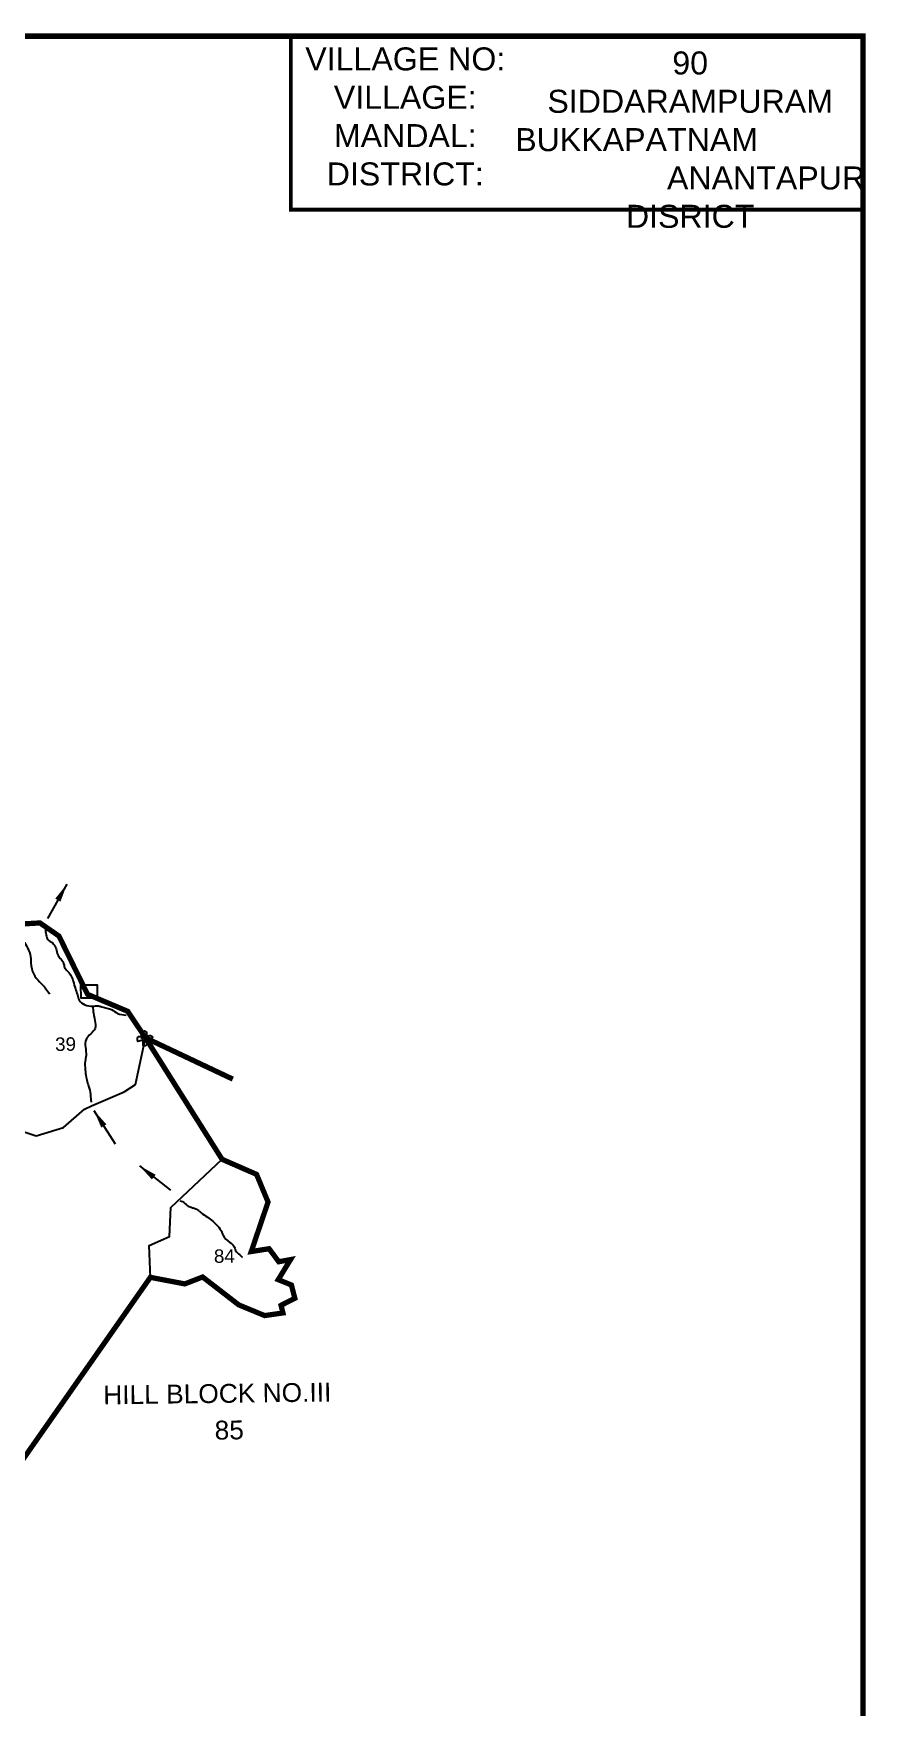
# Model space of a CAD drawing. Header units: feet. Extents: x 806214 to 813245, y 1575800 to 1585148.
# Drawn here: x 811661 to 813245, y 1581960 to 1585148 of the extents above; entities that cross this region are included whole.
import ezdxf
from ezdxf.enums import TextEntityAlignment as Align

# ---------------------------------------------------------------- set-up
doc = ezdxf.new("R2010")
doc.units = ezdxf.units.FT
doc.header["$LTSCALE"] = 15
doc.header["$MEASUREMENT"] = 0
doc.linetypes.add('HIDDEN2', pattern=[0.1875, 0.125, -0.0625])
for name, color, linetype in [('PLOT', 7, 'Continuous'), ('PLOT NO', 7, 'Continuous'), ('TANKS-STREAM', 4, 'Continuous'), ('TEXT', 1, 'Continuous'), ('VILLAGE STONES', 240, 'Continuous')]:
    doc.layers.add(name, color=color, linetype=linetype)
doc.layers.add('VILLAGE BOUNDRY', color=5, linetype='HIDDEN2', lineweight=100)
doc.styles.get("Standard").update_dxf_attribs({"font": 'arial.ttf'})
doc.dimstyles.get("Standard").update_dxf_attribs({"dimtxt": 0.18, "dimasz": 35, "dimexe": 0.18, "dimexo": 0.0625, "dimgap": 0.09, "dimtad": 0, "dimtih": 1, "dimtoh": 1, "dimdec": 4, "dimzin": 0, "dimdsep": 46, "dimtxsty": 'Standard', "dimcen": 0.09, "dimadec": 0, "dimazin": 0, "dimtfac": 1, "dimtdec": 4, "dimtofl": 0, "dimtmove": 0, "dimatfit": 3, "dimfxl": 1, "dimtolj": 1, "dimtzin": 0, "dimarcsym": 0})

msp = doc.modelspace()

# ---------------------------------------------------------------- linework, layer by layer
at = {"layer": 'PLOT', "lineweight": -2}
for points in [[(811636.9, 1583058.2), (811665.9, 1583048.8), (811717.9, 1583064.7), (811757.7, 1583099.7), (811771.3, 1583105.8), (811833.6, 1583132.2), (811855, 1583146.6), (811873.7, 1583235.5)], [(811883.2, 1582779.2), (811880.7, 1582839.6), (811919.8, 1582856.9), (811922.3, 1582912.2), (812019.7, 1583004)]]:
    msp.add_lwpolyline(points, dxfattribs=at)
at = {"layer": 'PLOT NO', "color": 5, "linetype": 'Continuous', "lineweight": -2}
for points, const_width in [([(813239.9, 1576334.5), (806218.8, 1576334.5), (806218.8, 1585142.5), (813239.9, 1585142.5)], 10.2), ([(813239.9, 1585142.5), (812150.5, 1585142.5), (812150.5, 1584812.2), (813239.9, 1584812.2)], 7.17)]:
    msp.add_lwpolyline(points, close=True, dxfattribs=dict(at, const_width=const_width))
at = {"layer": 'TANKS-STREAM', "lineweight": -2}
for points in [[(811626.6, 1583451.5), (811629.5, 1583434.4), (811638.7, 1583423.3), (811647.4, 1583410.4), (811654.3, 1583393.9), (811655.9, 1583377.8), (811661.1, 1583356.3), (811684.4, 1583328.7), (811691.2, 1583318.5)], [(811683.3, 1583445), (811684.9, 1583430.7), (811688.1, 1583422.6), (811697.2, 1583415.5), (811702.7, 1583407.5), (811706, 1583396.4), (811710.1, 1583388.3), (811716.1, 1583381.2), (811718.4, 1583375), (811720.7, 1583367.4), (811726.7, 1583361.1), (811732.6, 1583352.7), (811736.3, 1583342.9), (811740.6, 1583328.6), (811744.3, 1583317.4), (811747.6, 1583307.1), (811773.4, 1583295.6), (811783.8, 1583296.2), (811791, 1583294), (811809.5, 1583288.9), (811820.8, 1583281.8), (811837, 1583278.5)], [(811773, 1583295.6), (811775, 1583282.1), (811777.4, 1583268.3), (811778, 1583253.5), (811769.6, 1583243), (811760.8, 1583232.1), (811760.7, 1583201.4), (811759, 1583190.6), (811759.2, 1583174.4), (811760.8, 1583160.5), (811762.2, 1583155.2), (811765.5, 1583143.1), (811767.8, 1583135.5), (811769.8, 1583119.3), (811770.4, 1583112.6)], [(811939.4, 1582924.9), (811944.4, 1582923.4), (811953.5, 1582915.9), (811960.6, 1582912.7), (811966.3, 1582911), (811973, 1582907.8), (811980.5, 1582901.5), (811992, 1582894), (812011.4, 1582876.9), (812019, 1582866.3), (812021.2, 1582859.9), (812034.6, 1582845.5), (812042.2, 1582838.8), (812045.6, 1582830.3), (812053.4, 1582821.8), (812058.7, 1582817.5)], [(811798.8, 1581442.2), (811788.6, 1581447.2), (811773.6, 1581450.5), (811750.7, 1581454.8), (811733.6, 1581456.6), (811693.6, 1581472.8), (811673.2, 1581487), (811659.5, 1581494.6), (811642.5, 1581495.8), (811627.2, 1581492.5), (811598.5, 1581502.8), (811560.3, 1581517.7), (811544.9, 1581524.4), (811520, 1581527.3), (811511, 1581528.1), (811485.7, 1581542.7), (811461.2, 1581557.8), (811436.2, 1581568.1), (811430.3, 1581578.7), (811424.4, 1581585.6), (811406.7, 1581593.4), (811393.6, 1581601.1), (811371.5, 1581612), (811356.3, 1581625.4), (811347.5, 1581636), (811344, 1581640), (811331.2, 1581660.5), (811319.5, 1581673), (811304.7, 1581678.3), (811294, 1581681.3), (811283.8, 1581689.3), (811265.8, 1581719.9), (811256.1, 1581732.8), (811254.5, 1581740.6), (811259.2, 1581761), (811262.7, 1581774), (811268.4, 1581784.8), (811278.4, 1581794.2), (811290.3, 1581806.1), (811295.2, 1581812.5), (811303.7, 1581821.9), (811309.4, 1581833.2), (811311.5, 1581844.5), (811320, 1581865.9), (811328.8, 1581877.5), (811332.1, 1581885.9), (811336.1, 1581892.3), (811351.4, 1581917.9), (811358.4, 1581931.3), (811361.6, 1581953.5), (811362.9, 1581965.4), (811361.3, 1581976.5), (811365.5, 1581988.1), (811365.8, 1582008.6), (811363.7, 1582014.3), (811355, 1582019.7), (811349.7, 1582022.2), (811342.7, 1582030.8), (811340.9, 1582034.2), (811317.1, 1582042.6), (811309.5, 1582055.4), (811308, 1582059.5), (811307.4, 1582084.4), (811305.1, 1582102.9), (811294, 1582112.3), (811280, 1582121.3), (811259.7, 1582128.6), (811250.6, 1582139.7), (811247.6, 1582151.5), (811239.5, 1582172.3), (811237.6, 1582188.2), (811228.1, 1582202.5)], [(811367.1, 1581996.9), (811366.8, 1581993.5), (811371.2, 1581984.7), (811371.9, 1581981.2), (811371, 1581975.4), (811367.6, 1581963.2), (811367.1, 1581953.6), (811367.5, 1581945.6), (811368.9, 1581936.9), (811367.1, 1581926.3), (811363.1, 1581914.4), (811353.9, 1581904.4), (811342.7, 1581903), (811344.4, 1581889.7), (811341.7, 1581880.1), (811333.2, 1581863), (811319.4, 1581844.2), (811315.7, 1581828.6), (811309.8, 1581812.8), (811301.6, 1581801.8), (811283.7, 1581791.9), (811273, 1581776.7), (811263.4, 1581753.8), (811266.8, 1581733.7), (811279.3, 1581711.3), (811283.2, 1581704.9), (811287.8, 1581697.6), (811291.1, 1581693.5), (811301.7, 1581690.1), (811311.1, 1581685.7), (811324.9, 1581679.8), (811331.1, 1581675.4), (811336.3, 1581666.8), (811340.6, 1581658.2), (811352.4, 1581646), (811358.9, 1581639), (811365.1, 1581634.3), (811377.4, 1581623.8), (811387.8, 1581616.3), (811424.2, 1581601.4), (811437.9, 1581586.5), (811444.1, 1581580.1), (811458, 1581572), (811473.1, 1581564.8), (811479.3, 1581559.4), (811488.6, 1581540.4), (811503.1, 1581537.5), (811533, 1581535.6), (811568.7, 1581530.6), (811578.4, 1581528.8), (811585.5, 1581522.8), (811599.1, 1581513.4), (811605.2, 1581509.6), (811625.1, 1581503), (811655.2, 1581506), (811688.1, 1581494.5), (811706.5, 1581482.3), (811720.8, 1581470.6), (811733.1, 1581465.3), (811768.4, 1581458.7), (811793.9, 1581451.6), (811805.2, 1581448.6), (811821.5, 1581447.5)]]:
    msp.add_spline(points, degree=3, dxfattribs=at)
at = {"layer": 'VILLAGE BOUNDRY', "lineweight": -2, "ltscale": 10, "const_width": 10}
for points in [[(811632.6, 1583451.7), (811673, 1583454), (811709.1, 1583429.1), (811763.6, 1583318.1), (811840.1, 1583285.7), (811873.7, 1583235.5), (812019.7, 1583004), (812085.4, 1582975.3), (812107.3, 1582922.6), (812075.3, 1582828.3), (812109.3, 1582833.7), (812127.7, 1582808.9), (812150.1, 1582813), (812126.7, 1582774.8), (812151.9, 1582764.6), (812158.3, 1582739.3), (812132, 1582725.9), (812135.6, 1582711.4), (812100.8, 1582706.4), (812051.6, 1582726.7), (811982.7, 1582779.9), (811948.8, 1582766.7), (811883.2, 1582779.2), (811436.1, 1582140.3)], [(811866.3, 1583238.8), (812040.2, 1583156.6)]]:
    msp.add_lwpolyline(points, dxfattribs=at)
at = {"layer": 'VILLAGE STONES', "lineweight": -2}
msp.add_lwpolyline([(811751, 1583336), (811781.9, 1583336.4), (811782.2, 1583310.9), (811751.3, 1583310.5)], close=True, dxfattribs=at)
msp.add_spline([(811859.1, 1583228.4), (811860.6, 1583237.9), (811865.2, 1583237.8), (811868.8, 1583247.3), (811875.5, 1583246.9), (811875.9, 1583238.9), (811883.5, 1583240), (811887.3, 1583236), (811879.1, 1583232), (811877, 1583223), (811869.6, 1583220.6), (811868.7, 1583230), (811859.1, 1583228.4), (811859.3, 1583228.5)], degree=3, dxfattribs=at)

# ---------------------------------------------------------------- texts
at = {"layer": 'PLOT NO', "lineweight": -2}
for s, p in [('39', (811721.7, 1583223.3)), ('84', (812024.1, 1582819.8))]:
    msp.add_text(s, height=25.62, rotation=0.7338, dxfattribs=at).set_placement(p, align=Align.MIDDLE_CENTER)
at = {"layer": 'PLOT NO', "char_height": 43.796, "attachment_point": 2}
for s, insert, width in [('VILLAGE NO:\\PVILLAGE:\\PMANDAL:\\PDISTRICT:', (812368.6, 1585121.1), 375.929), ('90\\PSIDDARAMPURAM\\PBUKKAPATNAM                               ANANTAPUR  DISRICT', (812911.1, 1585113.4), 683.933)]:
    msp.add_mtext(s, dxfattribs=dict(at, insert=insert, width=width))
at = {"layer": 'TEXT', "lineweight": -2}
msp.add_text('HILL BLOCK NO.III', height=35.868, rotation=0.7338, dxfattribs=at).set_placement((811793.7, 1582537.3))
msp.add_text('85', height=35.87, rotation=0.7338, dxfattribs=at).set_placement((812033.4, 1582488.5), align=Align.MIDDLE_CENTER)

# ---------------------------------------------------------------- leaders
at = {"layer": 'VILLAGE BOUNDRY', "linetype": 'Continuous', "lineweight": -2}
for points in [[(811724.4, 1583527.9), (811687.2, 1583462.5)], [(811775.8, 1583097), (811816.1, 1583033.4)], [(811862.3, 1582991.8), (811921.3, 1582945)]]:
    msp.add_leader(points, dimstyle='Standard', override={"dimgap": 0.09, "dimtad": 0}, dxfattribs=at)

doc.saveas('drawing.dxf')
